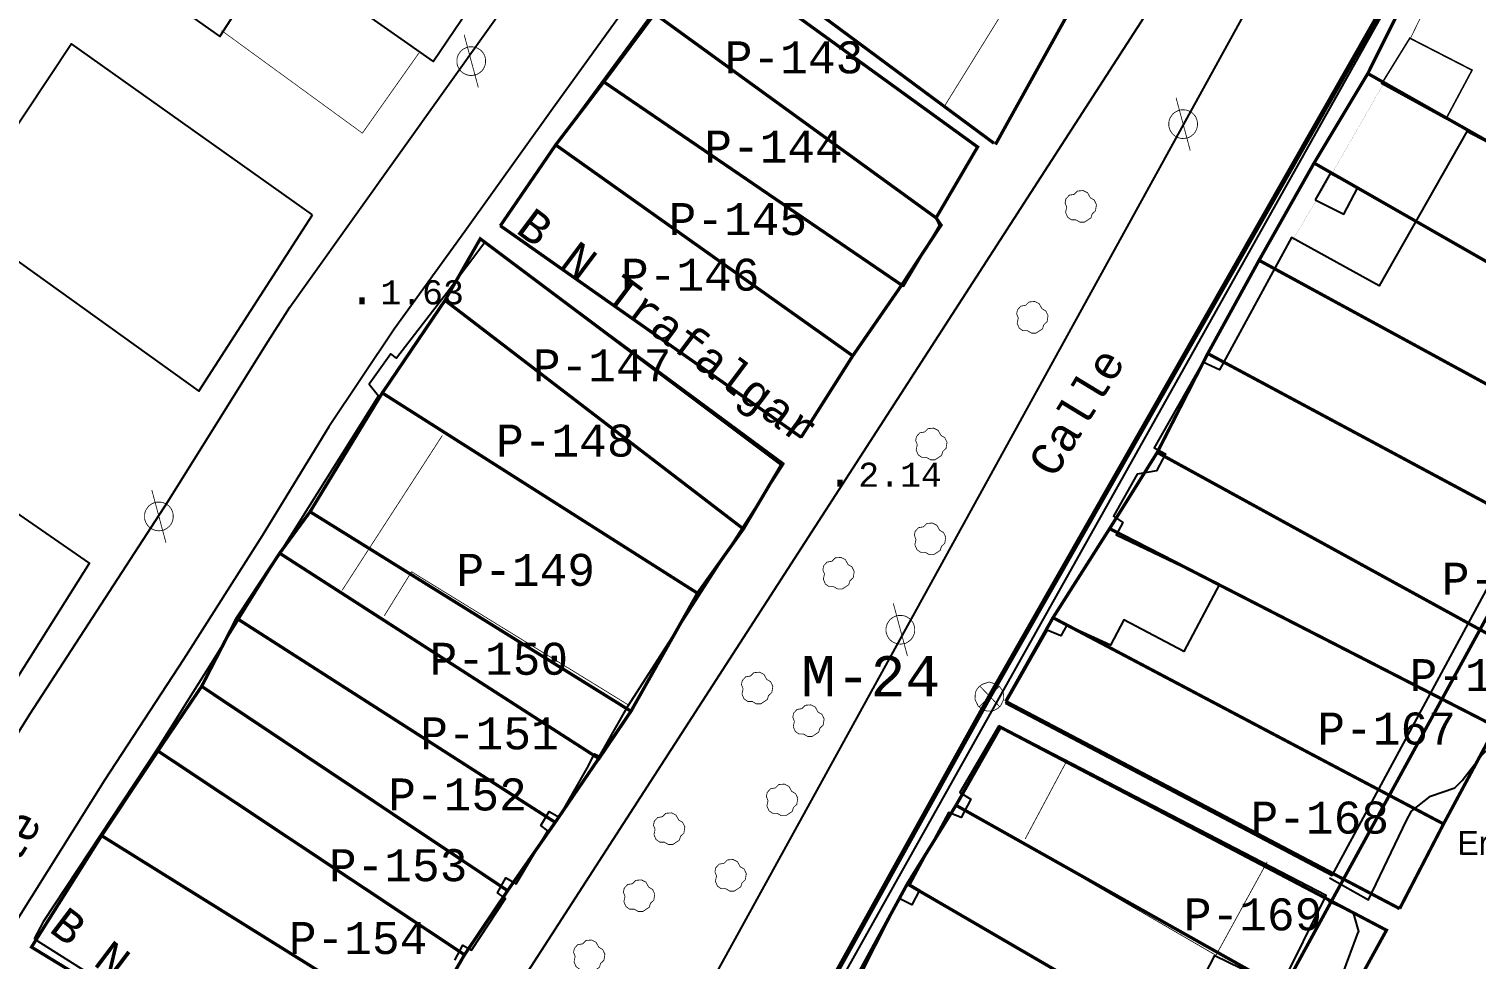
# Model space of a CAD drawing. Extents: x 743300 to 744100, y 4405700 to 4406200.
# Drawn here: x 743536.8 to 743626.8, y 4405796.3 to 4405854.2 of the extents above; entities that cross this region are included whole.
import ezdxf

# ---------------------------------------------------------------- set-up
doc = ezdxf.new("R2010")
doc.units = 0
doc.header["$MEASUREMENT"] = 0
for name, color, linetype in [('10', 7, 'CONTINUOUS'), ('13', 7, 'CONTINUOUS'), ('16', 7, 'CONTINUOUS'), ('2', 7, 'CONTINUOUS'), ('24', 7, 'CONTINUOUS'), ('41', 7, 'CONTINUOUS'), ('42', 7, 'CONTINUOUS'), ('46', 7, 'CONTINUOUS'), ('50', 7, 'CONTINUOUS'), ('51', 7, 'CONTINUOUS'), ('54', 7, 'CONTINUOUS'), ('6', 7, 'CONTINUOUS'), ('8', 7, 'CONTINUOUS')]:
    doc.layers.add(name, color=color, linetype=linetype)
doc.styles.add('MONOTXT', font='monotxt', dxfattribs={"height": 0.2})
doc.styles.get("Standard").update_dxf_attribs({"font": 'txt', "height": 0.2})

msp = doc.modelspace()

# ---------------------------------------------------------------- linework, layer by layer
at = {"layer": '10', "color": 7, "linetype": 'Continuous', "const_width": 0.05}
for points in [[(743596.49, 4405813.55), (743596.9200000002, 4405813.41), (743597.1099999999, 4405813.28), (743597.24, 4405813.11), (743597.3499999999, 4405812.9), (743597.3799999999, 4405812.68), (743597.3799999999, 4405812.47), (743597.19, 4405812.060000001), (743597, 4405811.9), (743596.8100000002, 4405811.79), (743596.5999999999, 4405811.74), (743596.38, 4405811.74), (743596.16, 4405811.79), (743595.98, 4405811.9), (743595.79, 4405812.060000001), (743595.5999999999, 4405812.47), (743595.62, 4405812.9), (743595.73, 4405813.11), (743595.87, 4405813.28), (743596.0600000002, 4405813.41), (743596.49, 4405813.55)], [(743597.1099999999, 4405813.28), (743595.87, 4405812.01)], [(743595.89, 4405813.3), (743597.1400000001, 4405812.01)]]:
    msp.add_lwpolyline(points, dxfattribs=at)
at = {"layer": '13', "color": 3, "linetype": 'Continuous', "const_width": 0.3}
msp.add_lwpolyline([(743553.8499999999, 4405735.76), (743596.5199999998, 4405812.66), (743622.92, 4405858.96), (743646.9099999998, 4405900.35), (743664.21, 4405929.2), (743707.2900000002, 4406000)], dxfattribs=at)
at = {"layer": '16', "color": 5, "linetype": 'Continuous', "const_width": 0.2}
msp.add_lwpolyline([(743737.2799999998, 4406000), (743730.8799999999, 4405988.21), (743686.35, 4405906.71), (743647.88, 4405835.86), (743639.9399999998, 4405840.49), (743608.2999999998, 4405782.61), (743569.75, 4405713.12)], dxfattribs=at)
at = {"layer": '2', "color": 7, "linetype": 'Continuous'}
msp.add_3dface([(744099.9999999999, 4405700), (744099.9999999999, 4406200), (743299.9999999999, 4406200), (743299.9999999999, 4405700)], dxfattribs=at)
at = {"layer": '41', "color": 1, "linetype": 'Continuous', "extrusion": (-0.04291648520016596, 0.01121849350004339, 0.9990156759038636), "const_width": 0.05, "elevation": 17518.074247}
msp.add_lwpolyline([(-4450694.209931677, -394415.4660918731), (-4450696.827593623, -394423.8072156545), (-4450690.055700715, -394425.1598303218)], dxfattribs=at)
at = {"layer": '41', "color": 1, "linetype": 'Continuous', "extrusion": (-0.1249006700994864, -0.08544578079964865, 0.9884831010959356), "const_width": 0.05, "elevation": -469331.512138}
msp.add_lwpolyline([(-3216506.557542046, 3065664.037093936), (-3216496.734012272, 3065667.473263715), (-3216499.996219538, 3065674.940324968)], dxfattribs=at)
at = {"layer": '41', "color": 1, "linetype": 'Continuous', "extrusion": (-0.07906830820448665, -0.5413934592307208, 0.8370432037474972), "const_width": 0.05, "elevation": -2444085.348477}
msp.add_lwpolyline([(99041.0588887895, 3739124.566353005), (99050.6390314515, 3739118.534954612), (99053.4009625185, 3739125.041554091)], dxfattribs=at)
at = {"layer": '41', "color": 1, "linetype": 'Continuous', "extrusion": (0.8626067880216688, -0.4862804690122154, 0.1394303938035025), "const_width": 0.05, "elevation": -1501025.994927}
msp.add_lwpolyline([(4203182.537587686, 211357.926397105), (4203175.930448685, 211358.3000469637), (4203171.045178614, 211358.9665575225)], dxfattribs=at)
at = {"layer": '41', "color": 1, "linetype": 'Continuous', "extrusion": (0.8762959894652749, -0.4817731196809086, 0), "const_width": 0.05, "elevation": -1470989.723811}
msp.add_lwpolyline([(4219054.036773222, 6.08), (4219046.128486427, 6.18)], dxfattribs=at)
at = {"layer": '42', "color": 3, "linetype": 'Continuous', "const_width": 0.05}
for points, elevation in [([(743602.81, 4405842.42), (743602.4000000001, 4405842.15), (743602.1299999999, 4405842.15), (743601.8699999999, 4405842.3), (743601.5899999999, 4405842.3), (743601.3599999999, 4405842.46), (743601.23, 4405842.76), (743601.3000000002, 4405843.09), (743601.2, 4405843.35), (743601.2499999999, 4405843.6), (743601.46, 4405843.83), (743601.76, 4405843.88), (743601.97, 4405844.09), (743602.3200000002, 4405844.12), (743602.6, 4405843.98), (743602.77, 4405843.67), (743603.01, 4405843.53), (743603.1499999998, 4405843.24), (743603.09, 4405842.86), (743602.8799999999, 4405842.66), (743602.81, 4405842.42)], 3.31), ([(743599.8, 4405835.52), (743599.3899999999, 4405835.25), (743599.12, 4405835.25), (743598.8599999999, 4405835.4), (743598.58, 4405835.4), (743598.3499999999, 4405835.56), (743598.2199999999, 4405835.86), (743598.2899999998, 4405836.19), (743598.19, 4405836.45), (743598.24, 4405836.7), (743598.4500000002, 4405836.93), (743598.75, 4405836.98), (743598.9599999998, 4405837.19), (743599.31, 4405837.22), (743599.59, 4405837.08), (743599.7599999999, 4405836.77), (743599.9999999999, 4405836.63), (743600.14, 4405836.34), (743600.0799999998, 4405835.96), (743599.87, 4405835.76), (743599.8, 4405835.52)], 3.48), ([(743593.52, 4405827.64), (743593.1099999999, 4405827.37), (743592.84, 4405827.37), (743592.5799999998, 4405827.52), (743592.2999999998, 4405827.52), (743592.07, 4405827.68), (743591.94, 4405827.98), (743592.0099999999, 4405828.310000001), (743591.91, 4405828.57), (743591.96, 4405828.82), (743592.1700000002, 4405829.05), (743592.47, 4405829.1), (743592.6800000002, 4405829.310000001), (743593.0299999998, 4405829.34), (743593.31, 4405829.2), (743593.4799999999, 4405828.89), (743593.7199999999, 4405828.75), (743593.86, 4405828.46), (743593.7999999998, 4405828.08), (743593.59, 4405827.88), (743593.52, 4405827.64)], 3.48), ([(743593.44, 4405821.74), (743593.0299999998, 4405821.47), (743592.76, 4405821.47), (743592.4999999999, 4405821.62), (743592.22, 4405821.62), (743591.9899999999, 4405821.78), (743591.8599999999, 4405822.08), (743591.93, 4405822.41), (743591.8299999998, 4405822.67), (743591.88, 4405822.92), (743592.0899999999, 4405823.15), (743592.3900000001, 4405823.2), (743592.5999999999, 4405823.41), (743592.95, 4405823.44), (743593.2300000002, 4405823.3), (743593.3999999998, 4405822.99), (743593.6399999999, 4405822.85), (743593.78, 4405822.560000001), (743593.7199999999, 4405822.18), (743593.51, 4405821.98), (743593.44, 4405821.74)], 3.48), ([(743587.7499999999, 4405819.6), (743587.3399999999, 4405819.33), (743587.0700000002, 4405819.33), (743586.81, 4405819.48), (743586.5299999998, 4405819.48), (743586.3, 4405819.64), (743586.17, 4405819.94), (743586.2399999999, 4405820.27), (743586.14, 4405820.53), (743586.19, 4405820.78), (743586.4, 4405821.01), (743586.7, 4405821.06), (743586.9100000001, 4405821.27), (743587.2599999999, 4405821.3), (743587.54, 4405821.16), (743587.7099999998, 4405820.85), (743587.9499999998, 4405820.71), (743588.09, 4405820.42), (743588.0299999998, 4405820.04), (743587.8200000002, 4405819.84), (743587.7499999999, 4405819.6)], 3.48), ([(743582.6899999998, 4405812.46), (743582.28, 4405812.19), (743582.01, 4405812.19), (743581.7499999999, 4405812.34), (743581.4699999999, 4405812.34), (743581.2399999999, 4405812.5), (743581.11, 4405812.8), (743581.18, 4405813.13), (743581.0799999998, 4405813.39), (743581.13, 4405813.64), (743581.3399999999, 4405813.87), (743581.64, 4405813.92), (743581.8499999999, 4405814.13), (743582.2, 4405814.16), (743582.48, 4405814.02), (743582.65, 4405813.71), (743582.8900000001, 4405813.57), (743583.03, 4405813.28), (743582.97, 4405812.9), (743582.76, 4405812.7), (743582.6899999998, 4405812.46)], 3.47), ([(743585.88, 4405810.43), (743585.4699999999, 4405810.16), (743585.2, 4405810.16), (743584.94, 4405810.310000001), (743584.66, 4405810.310000001), (743584.43, 4405810.47), (743584.2999999998, 4405810.77), (743584.3699999999, 4405811.1), (743584.27, 4405811.36), (743584.32, 4405811.61), (743584.53, 4405811.84), (743584.8299999998, 4405811.89), (743585.04, 4405812.1), (743585.39, 4405812.13), (743585.6699999998, 4405811.99), (743585.8399999999, 4405811.68), (743586.0799999998, 4405811.54), (743586.2199999999, 4405811.25), (743586.1599999998, 4405810.87), (743585.9500000002, 4405810.67), (743585.88, 4405810.43)], 3.47), ([(743584.2399999999, 4405805.5), (743583.8299999998, 4405805.23), (743583.56, 4405805.23), (743583.3, 4405805.38), (743583.0199999998, 4405805.38), (743582.79, 4405805.54), (743582.66, 4405805.84), (743582.7299999999, 4405806.17), (743582.6299999999, 4405806.43), (743582.68, 4405806.68), (743582.8900000001, 4405806.91), (743583.19, 4405806.96), (743583.4000000001, 4405807.17), (743583.7499999999, 4405807.2), (743584.03, 4405807.06), (743584.2000000002, 4405806.75), (743584.4400000002, 4405806.61), (743584.58, 4405806.32), (743584.52, 4405805.94), (743584.31, 4405805.74), (743584.2399999999, 4405805.5)], 3.47), ([(743577.22, 4405803.71), (743576.81, 4405803.44), (743576.54, 4405803.44), (743576.28, 4405803.59), (743576, 4405803.59), (743575.77, 4405803.75), (743575.6399999999, 4405804.05), (743575.71, 4405804.38), (743575.61, 4405804.64), (743575.6599999998, 4405804.89), (743575.87, 4405805.12), (743576.1699999998, 4405805.17), (743576.38, 4405805.38), (743576.73, 4405805.41), (743577.0099999999, 4405805.27), (743577.18, 4405804.96), (743577.42, 4405804.82), (743577.56, 4405804.53), (743577.5, 4405804.15), (743577.2899999998, 4405803.95), (743577.22, 4405803.71)], 3.47), ([(743581.04, 4405800.810000001), (743580.63, 4405800.54), (743580.36, 4405800.54), (743580.0999999999, 4405800.69), (743579.82, 4405800.69), (743579.5899999999, 4405800.85), (743579.4599999998, 4405801.15), (743579.53, 4405801.48), (743579.43, 4405801.74), (743579.4799999999, 4405801.99), (743579.6900000002, 4405802.22), (743579.9899999999, 4405802.27), (743580.2000000002, 4405802.48), (743580.5500000002, 4405802.51), (743580.8299999998, 4405802.37), (743580.9999999999, 4405802.06), (743581.2399999999, 4405801.92), (743581.38, 4405801.63), (743581.3200000002, 4405801.25), (743581.11, 4405801.05), (743581.04, 4405800.810000001)], 3.47), ([(743575.3499999999, 4405799.54), (743574.9400000002, 4405799.27), (743574.6700000002, 4405799.27), (743574.4099999998, 4405799.42), (743574.1299999999, 4405799.42), (743573.8999999998, 4405799.58), (743573.77, 4405799.88), (743573.84, 4405800.21), (743573.7399999999, 4405800.47), (743573.79, 4405800.72), (743574, 4405800.95), (743574.3, 4405801), (743574.51, 4405801.21), (743574.86, 4405801.24), (743575.14, 4405801.1), (743575.3099999998, 4405800.79), (743575.55, 4405800.65), (743575.6900000002, 4405800.36), (743575.63, 4405799.98), (743575.4199999998, 4405799.78), (743575.3499999999, 4405799.54)], 3.47), ([(743572.2499999999, 4405795.8), (743571.8399999999, 4405795.53), (743571.57, 4405795.53), (743571.31, 4405795.68), (743571.03, 4405795.68), (743570.8, 4405795.84), (743570.6699999998, 4405796.14), (743570.74, 4405796.47), (743570.6399999999, 4405796.73), (743570.69, 4405796.98), (743570.9, 4405797.21), (743571.2, 4405797.26), (743571.41, 4405797.47), (743571.76, 4405797.5), (743572.0400000002, 4405797.36), (743572.2099999998, 4405797.05), (743572.45, 4405796.91), (743572.5899999999, 4405796.62), (743572.53, 4405796.24), (743572.32, 4405796.04), (743572.2499999999, 4405795.8)], 3.47)]:
    msp.add_lwpolyline(points, dxfattribs=dict(at, elevation=elevation))
at = {"layer": '46', "color": 7, "linetype": 'Continuous', "const_width": 0.2}
for points in [[(743596.7799999998, 4405847.06), (743579.19, 4405860.1), (743583.7899999998, 4405866.61), (743588.4400000002, 4405872.97), (743604.78, 4405861.24), (743596.8699999999, 4405846.98)], [(743624.7299999999, 4405804.72), (743627.9799999999, 4405810.77), (743632.0699999998, 4405808.76), (743634.22, 4405812.84), (743637.6099999999, 4405819.2), (743640.7, 4405824.66), (743639.13, 4405825.69), (743642.1199999999, 4405831.28), (743645.3399999999, 4405837.060000001), (743649.4799999999, 4405844.83), (743624.6499999998, 4405860.69), (743620.0199999998, 4405851.4), (743616.68, 4405845.83), (743613.26, 4405839.78), (743610.0700000002, 4405833.98), (743606.9300000002, 4405827.83), (743603.9699999999, 4405823.09), (743600.4500000002, 4405817.55)], [(743566.0899999999, 4405841.93), (743569.53, 4405846.96), (743572.5199999998, 4405850.88), (743575.6799999998, 4405855.12), (743578.5799999998, 4405859.28), (743595.7599999999, 4405846.83), (743593.18, 4405842.42), (743593.49, 4405841.97), (743591.04, 4405838.24), (743588, 4405833.84), (743584.7900000002, 4405828.77)], [(743575.6799999998, 4405855.12), (743593.18, 4405842.42)], [(743645.3399999999, 4405837.060000001), (743620.0199999998, 4405851.4)], [(743591.04, 4405838.24), (743572.5199999998, 4405850.88)], [(743569.53, 4405846.96), (743588, 4405833.84)], [(743616.68, 4405845.83), (743642.1199999999, 4405831.28)], [(743584.7900000002, 4405828.77), (743566.0899999999, 4405841.93)], [(743556.67, 4405785.04), (743536.9400000002, 4405797.060000001), (743541.3, 4405803.99), (743561.03, 4405791.69), (743563.8599999999, 4405796.58), (743544.8, 4405809.26), (743547.5199999998, 4405813.28), (743566.5400000002, 4405800.57), (743569.4999999999, 4405804.82), (743549.7, 4405817.51), (743552.37, 4405821.560000001), (743572.22, 4405808.78), (743574.2099999998, 4405811.73), (743554.26, 4405824.14), (743558.75, 4405831.53), (743578.3499999999, 4405819.07), (743581.2000000002, 4405823.07), (743562.6500000001, 4405837.29), (743564.84, 4405841.12), (743583.5699999998, 4405827.07)], [(743639.13, 4405825.69), (743613.26, 4405839.78)], [(743562.6500000001, 4405837.29), (743558.75, 4405831.53)], [(743610.0700000002, 4405833.98), (743637.6099999999, 4405819.2)], [(743634.22, 4405812.84), (743606.9300000002, 4405827.83)], [(743583.5699999998, 4405827.07), (743581.2000000002, 4405823.07)], [(743554.26, 4405824.14), (743552.37, 4405821.560000001)], [(743603.9699999999, 4405823.09), (743627.9799999999, 4405810.77)], [(743578.3499999999, 4405819.07), (743574.2099999998, 4405811.73)], [(743549.7, 4405817.51), (743547.5199999998, 4405813.28)], [(743597.51, 4405812.34), (743600.4500000002, 4405817.55), (743624.7299999999, 4405804.72), (743622, 4405799.45)], [(743597.51, 4405812.34), (743622, 4405799.45)], [(743574.2099999998, 4405811.73), (743569.4999999999, 4405804.82)], [(743587.74, 4405794.28), (743591.39, 4405800.99), (743594.4199999998, 4405805.88), (743597.18, 4405810.74), (743621.1800000002, 4405798.11), (743618.12, 4405792.54), (743615.18, 4405787.14), (743611.84, 4405780.92)], [(743544.8, 4405809.26), (743541.3, 4405803.99)], [(743618.12, 4405792.54), (743594.4199999998, 4405805.88)], [(743563.8599999999, 4405796.58), (743566.5400000002, 4405800.57)], [(743591.39, 4405800.99), (743615.18, 4405787.14)]]:
    msp.add_lwpolyline(points, dxfattribs=at)
at = {"layer": '51', "color": 1, "linetype": 'Continuous', "extrusion": (-0.5863175777151792, -0.8100812910209721, 0), "const_width": 0.05, "elevation": -4005072.295124}
msp.add_lwpolyline([(-1980852.372002728, 5.92), (-1980873.555061997, 4.74)], dxfattribs=at)
at = {"layer": '51', "color": 1, "linetype": 'Continuous', "extrusion": (0.0321455339996783, 0.05813575169941822, 0.9977910096900148), "const_width": 0.1, "elevation": 280046.426392}
msp.add_lwpolyline([(1481194.138746151, -4206201.486305462), (1481189.578511784, -4206201.505303252), (1481189.62699881, -4206204.94853537), (1481193.976688134, -4206204.817001425), (1481194.138746151, -4206201.486305462)], dxfattribs=at)
at = {"layer": '51', "color": 1, "linetype": 'Continuous', "extrusion": (0.5696572884105593, 0.8218823357152344, 0), "const_width": 0.05, "elevation": 4044672.51766}
msp.add_lwpolyline([(1898695.945691608, 6.92), (1898673.862238527, 5.79)], dxfattribs=at)
at = {"layer": '51', "color": 1, "linetype": 'Continuous', "extrusion": (-0.5763802808327305, -0.8171816027464047, 0), "const_width": 0.05, "elevation": -4028937.720946}
msp.add_lwpolyline([(-1931822.032880191, 5.63), (-1931840.180621097, 5.42)], dxfattribs=at)
at = {"layer": '51', "color": 1, "linetype": 'Continuous', "extrusion": (-0.5874092963992643, -0.8092900088989864, 0), "const_width": 0.05, "elevation": -4002387.715817}
msp.add_lwpolyline([(-1986249.446579212, 5.79), (-1986272.071348824, 5.43)], dxfattribs=at)
at = {"layer": '51', "color": 1, "linetype": 'Continuous', "extrusion": (-0.877199815473532, 0.4801254874855131, 0), "const_width": 0.05, "elevation": 1463040.063772}
msp.add_lwpolyline([(-4221798.147786035, 6.16), (-4221842.698639002, 6.5)], dxfattribs=at)
at = {"layer": '51', "color": 1, "linetype": 'Continuous', "extrusion": (0.4667732531140207, 0.8843770294265645, 0), "const_width": 0.05, "elevation": 4243528.798651}
msp.add_lwpolyline([(1398885.973907312, 5.29), (1398871.127298272, 5.7)], dxfattribs=at)
at = {"layer": '51', "color": 1, "linetype": 'Continuous', "extrusion": (0.4595376076849896, 0.8881583119709892, 0), "const_width": 0.05, "elevation": 4254801.122845}
msp.add_lwpolyline([(1364201.463493017, 8.26), (1364180.115947491, 5.45)], dxfattribs=at)
at = {"layer": '51', "color": 1, "linetype": 'Continuous', "extrusion": (-0.6110474965128965, -0.791593934416707, 0), "const_width": 0.05, "elevation": -3941986.334383999}
msp.add_lwpolyline([(-2103552.842384996, 10.09), (-2103576.326647813, 10.44)], dxfattribs=at)
at = {"layer": '51', "color": 1, "linetype": 'Continuous', "extrusion": (0.473140238999871, 0.8809871248997597, 0), "const_width": 0.05, "elevation": 4233314.843787001}
msp.add_lwpolyline([(1429465.370278415, 9.13), (1429444.234895759, 5.57)], dxfattribs=at)
at = {"layer": '51', "color": 1, "linetype": 'Continuous', "extrusion": (-0.5260984369097481, -0.8504236795157576, 0), "const_width": 0.05, "elevation": -4138008.499038}
msp.add_lwpolyline([(-1685538.511684116, 6.19), (-1685561.359119421, 5.34)], dxfattribs=at)
at = {"layer": '51', "color": 1, "linetype": 'Continuous', "const_width": 0.05}
for points, elevation in [([(743562.48, 4405828.88), (743556.2499999999, 4405819.25)], 5.34), ([(743601.3200000002, 4405808.67), (743598.7199999999, 4405803.79)], 6.47)]:
    msp.add_lwpolyline(points, dxfattribs=dict(at, elevation=elevation))
at = {"layer": '51', "color": 1, "linetype": 'Continuous', "extrusion": (0.4438500602780174, 0.8961010679556187, 0), "const_width": 0.05, "elevation": 4278116.434686}
msp.add_lwpolyline([(1289179.511803454, 6.41), (1289158.085648875, 5.63)], dxfattribs=at)
at = {"layer": '51', "color": 1, "linetype": 'Continuous', "extrusion": (0.8582503573026434, -0.5132312580015808, 0), "const_width": 0.05, "elevation": -1623037.433629}
msp.add_lwpolyline([(4162923.738682756, 6.25), (4162915.5942061, 8.94)], dxfattribs=at)
at = {"layer": '51', "color": 1, "linetype": 'Continuous', "extrusion": (0.5283295459888062, 0.8490393929820111, 0), "const_width": 0.05, "elevation": 4133556.730414}
msp.add_lwpolyline([(1696420.21647383, 5.58), (1696397.049115327, 8.45)], dxfattribs=at)
at = {"layer": '51', "color": 1, "linetype": 'Continuous', "extrusion": (-0.007560827099641584, -0.01350567429935977, 0.9998802081526013), "const_width": 0.05, "elevation": -65116.959446}
msp.add_lwpolyline([(743552.8267782847, 4405334.483514929), (743539.3772384175, 4405342.754269271), (743537.6769089423, 4405340.004018432)], dxfattribs=at)
at = {"layer": '51', "color": 1, "linetype": 'Continuous', "extrusion": (0.4951325299944369, 0.8688174593902382, 0), "const_width": 0.05, "elevation": 4196022.38625}
msp.add_lwpolyline([(1535431.171982367, 6.04), (1535430.101561889, 6.07)], dxfattribs=at)
at = {"layer": '51', "color": 1, "linetype": 'Continuous', "extrusion": (0.4580736417978758, 0.8889142470958779, 0), "const_width": 0.05, "elevation": 4257024.335956}
msp.add_lwpolyline([(1357183.367113972, 4.85), (1357169.046272516, 5.62)], dxfattribs=at)
at = {"layer": '51', "color": 1, "linetype": 'Continuous', "extrusion": (-0.5305754067828331, -0.8476377396725745, 0), "const_width": 0.05, "elevation": -4129046.226646}
msp.add_lwpolyline([(-1707335.484949719, 5.96), (-1707357.310311113, 5.58)], dxfattribs=at)
at = {"layer": '51', "color": 1, "linetype": 'Continuous', "extrusion": (0.4737830533988662, 0.8806415946978925, 0), "const_width": 0.05, "elevation": 4232251.616943}
msp.add_lwpolyline([(1432552.245159453, 6.6), (1432533.417976977, 5.46)], dxfattribs=at)
at = {"layer": '51', "color": 1, "linetype": 'Continuous', "extrusion": (0.5474542085836772, 0.8368356406750489, 0), "const_width": 0.05, "elevation": 4093999.744832}
msp.add_lwpolyline([(1789754.220955491, 5.4), (1789731.86292114, 6.24)], dxfattribs=at)
at = {"layer": '51', "color": 1, "linetype": 'Continuous', "extrusion": (-0.5476591746956609, -0.8367015168933708, 0), "const_width": 0.05, "elevation": -4093556.378979}
msp.add_lwpolyline([(-1790734.554516306, 6.15), (-1790756.904182971, 5.39)], dxfattribs=at)
at = {"layer": '51', "color": 1, "linetype": 'Continuous', "extrusion": (0.01127475629965155, -0.01305163619959664, 0.9998512562690997), "const_width": 0.05, "elevation": -49112.526788}
msp.add_lwpolyline([(743566.4248169421, 4405536.618173639), (743563.2354707682, 4405530.797677871), (743547.8531785619, 4405539.728438561)], dxfattribs=at)
at = {"layer": '51', "color": 1, "linetype": 'Continuous', "extrusion": (0.5247029885010983, 0.8512853657017818, 0), "const_width": 0.05, "elevation": 4140734.94209}
msp.add_lwpolyline([(1678772.543360339, 4.66), (1678750.435615089, 6.54)], dxfattribs=at)
at = {"layer": '51', "color": 1, "linetype": 'Continuous', "extrusion": (0.4938458623082297, 0.8695494605144904, 0), "const_width": 0.05, "elevation": 4198281.097294999}
msp.add_lwpolyline([(1529196.059764478, 6.59), (1529178.199940851, 6.33)], dxfattribs=at)
at = {"layer": '51', "color": 1, "linetype": 'Continuous', "extrusion": (-0.8841993809345641, 0.4671096817182597, 0), "const_width": 0.05, "elevation": 1400499.242684}
msp.add_lwpolyline([(-4242937.560661712, 6.3), (-4242950.555468366, 6.19)], dxfattribs=at)
at = {"layer": '51', "color": 1, "linetype": 'Continuous', "extrusion": (-0.8874372200373913, 0.4609286067194208, 0), "const_width": 0.05, "elevation": 1370863.977167}
msp.add_lwpolyline([(-4252607.059730988, 6.46), (-4252613.74189381, 6.47)], dxfattribs=at)
at = {"layer": '51', "color": 1, "linetype": 'Continuous'}
for points in [[(743550.5, 4405872.39, 7.77), (743544.48, 4405861.99, 5.89), (743543.7499999999, 4405862.3, 5.89), (743542.02, 4405859.28, 5.89), (743542.7699999998, 4405858.67, 5.89), (743542.45, 4405858.09, 5.89), (743548.65, 4405853.7, 7.42), (743551.35, 4405857.89, 7.19), (743546.0999999999, 4405861.58, 6.11), (743546.7499999999, 4405862.810000001, 7.78), (743561.91, 4405852.15, 8.24), (743567.6099999999, 4405860.59, 8.24), (743552.32, 4405871.73, 8.11), (743552.2199999999, 4405871.53, 8.01), (743550.5, 4405872.39, 7.77)], [(743578.5799999998, 4405859.28, 4.4), (743569.53, 4405846.96, 5.19), (743566.0899999999, 4405841.93, 5.03), (743584.7900000002, 4405828.77, 5.99), (743588, 4405833.84, 5.8), (743591.04, 4405838.24, 5.8), (743591.16, 4405838.18, 5.8), (743593.39, 4405841.95, 5.8), (743593.18, 4405842.42, 5.8), (743595.7599999999, 4405846.83, 5.8), (743578.5799999998, 4405859.28, 4.4)], [(743554.42, 4405842.6, 5.36), (743539.43, 4405853.24, 3.49), (743532.2499999999, 4405842.46, 4.05), (743547.3499999999, 4405831.64, 4.97), (743554.42, 4405842.6, 5.36)], [(743628.3999999998, 4405846.63, 5.59), (743626.17, 4405847.8, 5.59), (743620.72, 4405838.19, 5.39), (743615.2799999998, 4405841.19, 5.18), (743611.18, 4405833.65, 8.98), (743610.8000000002, 4405832.97, 6.85), (743609.76, 4405833.45, 6.77), (743606.74, 4405828.12, 6.77), (743607.4400000002, 4405827.75, 6.77), (743606.8900000001, 4405826.68, 6.34), (743605.6899999998, 4405826.47, 6.07), (743604.2199999999, 4405823.87, 5.98), (743604.79, 4405823.48, 5.98), (743604.38, 4405822.71, 5.98), (743610.8000000002, 4405819.63, 4.7), (743608.59, 4405815.44, 5.1), (743604.86, 4405817.41, 5.1), (743604.02, 4405815.85, 6.69), (743601.3000000002, 4405817.08, 6.35), (743600.93, 4405816.42, 6.35), (743600.0899999999, 4405816.77, 6.35), (743597.5, 4405812.23, 6.32)], [(743616.75, 4405843.54, 5.38), (743618.52, 4405842.64, 5.26), (743619.38, 4405844.26, 5.02), (743617.68, 4405845.17, 5.02), (743616.75, 4405843.54, 5.38)], [(743563.2599999999, 4405796.24, 6), (743563.76, 4405797.18, 6), (743564.29, 4405796.87, 6), (743566.41, 4405800.09, 6), (743565.91, 4405800.43, 6), (743566.4399999998, 4405801.36, 6), (743567.0799999998, 4405800.99, 6), (743569.04, 4405804.3, 6.01), (743568.5999999999, 4405804.62, 5.65), (743569.1199999999, 4405805.49, 5.65), (743569.7399999999, 4405805.15, 5.65), (743571.4799999999, 4405808.2, 5.65), (743571.9499999998, 4405809.08, 8.33), (743572.2499999999, 4405808.94, 8.33), (743574.0299999998, 4405812.060000001, 8.33), (743583.7199999999, 4405827.14, 10.6), (743565.1199999999, 4405840.88, 10.61), (743562.7799999998, 4405837.77, 10.61), (743559.63, 4405833.7, 5.25), (743559.2699999998, 4405833.96, 5.25), (743557.93, 4405832.08, 5.25), (743558.5099999999, 4405831.34, 4.84), (743552.47, 4405821.7, 4.86), (743548.0299999998, 4405814.58, 5.07), (743544.76, 4405809.37, 5.08), (743537.6599999998, 4405798.64, 5.03), (743537.11, 4405797.57, 4.79)], [(743525.7, 4405831.21, 4.56), (743515.2, 4405813.62, 5.14), (743526.54, 4405805.76, 5.29), (743525.25, 4405803.98, 5.28), (743514.0799999998, 4405811.96, 5.28), (743507, 4405801.1, 5.28), (743521.52, 4405790.73, 5.11), (743540.54, 4405820.95, 5.11), (743525.7, 4405831.21, 4.56)], [(743597.5, 4405812.23, 6.32), (743617.7999999998, 4405801.52, 5.55), (743629.5999999999, 4405823.35, 5.55)], [(743597.08, 4405810.82, 6.06), (743594.6599999998, 4405806.67, 6.45), (743595.35, 4405806.27, 6.45), (743594.7299999999, 4405805.12, 6.47), (743593.95, 4405805.43, 6.47), (743591.5400000002, 4405800.95, 6.47), (743592.15, 4405800.61, 6.47), (743591.67, 4405799.69, 6.35), (743590.88, 4405800.08, 6.15), (743587.91, 4405794.19, 6.15), (743604.5200000001, 4405784.95, 6.48), (743610.4999999999, 4405796.53, 6.31), (743614.5899999999, 4405794.54, 6.21), (743617.44, 4405800.26, 6.16), (743597.08, 4405810.82, 6.06)], [(743537.11, 4405797.57, 4.79), (743556.7399999999, 4405785.17, 5.88)]]:
    msp.add_polyline3d(points, dxfattribs=at)
at = {"layer": '54', "color": 1, "linetype": 'Continuous', "extrusion": (0.8176609563645764, -0.5757000611750588, 0), "const_width": 0.05, "elevation": -1928468.658254}
msp.add_lwpolyline([(4030555.794337226, 4.1), (4030549.801633329, 5.34)], dxfattribs=at)
at = {"layer": '54', "color": 1, "linetype": 'Continuous', "extrusion": (0.8442237210827528, -0.5359909595890499, 0), "const_width": 0.05, "elevation": -1733765.833689}
msp.add_lwpolyline([(4118042.765549209, 5.72), (4118029.593685256, 5.22)], dxfattribs=at)
at = {"layer": '54', "color": 1, "linetype": 'Continuous', "extrusion": (-0.4797442545941207, -0.8774083713892473, 0), "const_width": 0.05, "elevation": -4222451.361130999}
msp.add_lwpolyline([(-1461194.732960276, 3.22), (-1461201.799225202, 5.58)], dxfattribs=at)
at = {"layer": '54', "color": 1, "linetype": 'Continuous', "extrusion": (-0.4617896745117353, -0.8869894568225407, 0), "const_width": 0.05, "elevation": -4251307.499587}
msp.add_lwpolyline([(-1374964.524385531, 3.34), (-1374972.450071621, 6.02)], dxfattribs=at)
at = {"layer": '54', "color": 1, "linetype": 'Continuous'}
for points in [[(743517.6199999999, 4405769.71, 1.56), (743512.41, 4405772.95, 1.56), (743513.57, 4405774.85, 1.56), (743525.28, 4405792.99, 1.79), (743536.8399999999, 4405811.55, 1.82), (743545.4400000002, 4405824.8, 1.78), (743551.4999999999, 4405834.53, 1.75), (743553, 4405836.86, 1.75), (743554.07, 4405838.37, 1.75), (743571.1099999999, 4405862.28, 1.82), (743584.05, 4405879.89, 1.78), (743589.11, 4405886.94, 1.79), (743589.59, 4405887.86, 1.79), (743589.78, 4405888.57, 1.79), (743589.78, 4405888.96, 1.79), (743589.7099999998, 4405889.14, 1.79), (743589.6499999998, 4405889.310000001, 1.79), (743589.5599999998, 4405889.5, 1.79), (743587.9699999999, 4405891.03, 1.79)], [(743613.12, 4405865.79, 2.2), (743562.66, 4405787.59, 2.32), (743562.19, 4405786.85, 2.32), (743561.8399999999, 4405786.03, 2.32), (743561.66, 4405785.11, 2.32), (743561.8499999999, 4405784.26, 2.32), (743562.13, 4405783.26, 2.25), (743562.3599999999, 4405782.49, 2.25), (743562.8399999999, 4405781.99, 2.25), (743563.0700000002, 4405781.6, 2.25), (743563.64, 4405781.23, 2.25), (743569.4400000002, 4405777.22, 2.25)], [(743626.0399999998, 4405859.54, 4.87), (743625.5199999998, 4405859.83, 2.41), (743624.9999999999, 4405860.03, 2.37), (743624.5899999999, 4405860.04, 2.37), (743624.2000000002, 4405860.04, 2.37), (743623.9099999998, 4405859.93, 2.37), (743623.62, 4405859.71, 2.37), (743623.56, 4405859.62, 2.37), (743623.2399999999, 4405859.26, 2.37), (743623.1900000002, 4405859.15, 2.37), (743554.0499999998, 4405735.79, 2.28)], [(743617.6299999999, 4405801.37, 5.31), (743620.06, 4405799.99, 2.41), (743622.43, 4405804.94, 2.29), (743622.74, 4405805.52, 2.29), (743623.9099999998, 4405806.44, 2.29), (743625.43, 4405806.97, 2.29), (743625.88, 4405807.43, 2.29), (743627.07, 4405808.96, 2.29), (743627.59, 4405809.48, 2.29), (743628.4400000002, 4405810.54, 3.55)], [(743614.3100000002, 4405794.33, 5.86), (743617.23, 4405792.99, 2.59), (743617.53, 4405793.09, 2.59), (743617.9200000002, 4405793.65, 2.59), (743618.3699999999, 4405794.96, 2.59), (743618.4699999999, 4405795.41, 2.59), (743618.4799999999, 4405795.42, 2.59), (743618.4899999999, 4405795.45, 2.59), (743619.37, 4405797.86, 2.59), (743619.38, 4405797.88, 2.59), (743619.4699999999, 4405798.04, 2.59), (743619.14, 4405799.19, 6.19), (743617.58, 4405799.9, 6.07)]]:
    msp.add_polyline3d(points, dxfattribs=at)
at = {"layer": '6', "color": 1, "linetype": 'Continuous'}
for points in [[(743663.6699999998, 4406000, 2.15), (743641.87, 4405961.59, 1.9), (743624.5600000002, 4405930.51, 1.89), (743619.0600000002, 4405921.05, 1.89), (743614.43, 4405913.6, 1.89), (743611.16, 4405908.68, 1.89), (743606.5899999999, 4405901.98, 1.88), (743602.9100000001, 4405896.61, 1.82), (743598.5099999999, 4405890.04, 1.82), (743592.7399999999, 4405881.68, 1.81), (743569.25, 4405849.07, 1.73), (743563.8899999999, 4405841.57, 1.72), (743559.4899999999, 4405835.49, 1.72), (743555.42, 4405829.42, 1.72), (743551.28, 4405822.64, 1.72), (743546.4, 4405814.94, 1.72), (743541.4999999999, 4405807.47, 1.72), (743536.08, 4405798.79, 1.72), (743518.1499999998, 4405771.05, 1.71), (743517.6900000002, 4405770.1, 1.71), (743517.67, 4405769.52, 1.71), (743517.9199999998, 4405768.94, 1.71), (743518.1299999999, 4405768.66, 1.71), (743518.22, 4405768.6, 1.71)], [(743552.6599999998, 4405746.35, 2.21), (743569.41, 4405777.060000001, 2.22), (743616.1199999999, 4405861.97, 2.2), (743616.3799999999, 4405862.49, 2.2), (743616.5299999998, 4405863.03, 2.2), (743616.5999999999, 4405863.39, 2.2), (743616.5799999998, 4405863.42, 2.2), (743613.18, 4405865.85, 2.2), (743611.18, 4405867.19, 2.2), (743686.81, 4405984.4, 2.36), (743696.88, 4406000, 2.47)]]:
    msp.add_polyline3d(points, dxfattribs=at)
at = {"layer": '8', "color": 7, "linetype": 'Continuous', "const_width": 0.05}
for points, elevation in [([(743564.7199999999, 4405850.53), (743563.8399999999, 4405853.810000001)], 9.98), ([(743564.7299999999, 4405852.94), (743564.68, 4405852.97), (743564.62, 4405852.99), (743564.5699999998, 4405853.02), (743564.52, 4405853.03), (743564.4599999998, 4405853.05), (743564.41, 4405853.05), (743564.3499999999, 4405853.060000001), (743564.3, 4405853.060000001), (743564.2399999999, 4405853.060000001), (743564.1800000002, 4405853.060000001), (743564.1199999999, 4405853.05), (743564.0700000002, 4405853.04), (743564.01, 4405853.02), (743563.9599999998, 4405853.01), (743563.9100000001, 4405852.98), (743563.8599999999, 4405852.96), (743563.8099999998, 4405852.93), (743563.76, 4405852.9), (743563.72, 4405852.87), (743563.6700000002, 4405852.83), (743563.6299999999, 4405852.79), (743563.5999999999, 4405852.75), (743563.5600000002, 4405852.7), (743563.5299999998, 4405852.65), (743563.5, 4405852.6), (743563.47, 4405852.56), (743563.45, 4405852.5), (743563.43, 4405852.45), (743563.41, 4405852.39), (743563.4, 4405852.34), (743563.39, 4405852.28), (743563.39, 4405852.23), (743563.39, 4405852.17), (743563.39, 4405852.11), (743563.39, 4405852.060000001), (743563.4, 4405852), (743563.41, 4405851.95), (743563.43, 4405851.89), (743563.45, 4405851.84), (743563.47, 4405851.79), (743563.5, 4405851.73), (743563.5299999998, 4405851.69), (743563.5600000002, 4405851.64), (743563.5899999999, 4405851.6), (743563.6299999999, 4405851.55), (743563.6700000002, 4405851.51), (743563.72, 4405851.48), (743563.76, 4405851.44), (743563.8099999998, 4405851.41), (743563.8599999999, 4405851.38), (743563.9100000001, 4405851.36), (743563.9599999998, 4405851.34), (743564.01, 4405851.32), (743564.0700000002, 4405851.3), (743564.1299999999, 4405851.29), (743564.1800000002, 4405851.28), (743564.2399999999, 4405851.28), (743564.29, 4405851.27), (743564.3499999999, 4405851.28), (743564.41, 4405851.29), (743564.4599999998, 4405851.3), (743564.52, 4405851.310000001), (743564.5699999998, 4405851.32), (743564.6299999999, 4405851.34), (743564.68, 4405851.37), (743564.7299999999, 4405851.4), (743564.78, 4405851.43), (743564.82, 4405851.46), (743564.8599999999, 4405851.5), (743564.9099999998, 4405851.53), (743564.9500000002, 4405851.57), (743564.9799999999, 4405851.62), (743565.02, 4405851.66), (743565.05, 4405851.71), (743565.07, 4405851.76), (743565.0999999999, 4405851.81), (743565.1199999999, 4405851.87), (743565.1399999999, 4405851.92), (743565.15, 4405851.97), (743565.1599999998, 4405852.03), (743565.1700000002, 4405852.09), (743565.1700000002, 4405852.14), (743565.1700000002, 4405852.2), (743565.1700000002, 4405852.25), (743565.1599999998, 4405852.310000001), (743565.15, 4405852.37), (743565.1399999999, 4405852.42), (743565.1199999999, 4405852.48), (743565.0999999999, 4405852.53), (743565.0799999998, 4405852.58), (743565.05, 4405852.63), (743565.02, 4405852.68), (743564.9799999999, 4405852.72), (743564.9500000002, 4405852.77), (743564.9099999998, 4405852.810000001), (743564.8699999999, 4405852.85), (743564.82, 4405852.88), (743564.77, 4405852.91), (743564.7299999999, 4405852.94)], 9.98), ([(743608.9799999999, 4405846.61), (743608.0999999999, 4405849.89)], 3.07), ([(743608.9899999999, 4405849.02), (743608.9400000002, 4405849.05), (743608.88, 4405849.07), (743608.8299999998, 4405849.1), (743608.78, 4405849.11), (743608.7199999999, 4405849.13), (743608.67, 4405849.13), (743608.61, 4405849.14), (743608.5599999998, 4405849.14), (743608.5000000001, 4405849.14), (743608.44, 4405849.14), (743608.3799999999, 4405849.13), (743608.33, 4405849.12), (743608.27, 4405849.1), (743608.2199999999, 4405849.09), (743608.1700000002, 4405849.060000001), (743608.1199999999, 4405849.04), (743608.07, 4405849.01), (743608.02, 4405848.98), (743607.9799999999, 4405848.95), (743607.93, 4405848.91), (743607.8899999999, 4405848.87), (743607.86, 4405848.83), (743607.82, 4405848.78), (743607.7899999998, 4405848.73), (743607.76, 4405848.68), (743607.73, 4405848.64), (743607.7099999998, 4405848.58), (743607.69, 4405848.53), (743607.67, 4405848.47), (743607.6600000001, 4405848.42), (743607.65, 4405848.36), (743607.65, 4405848.310000001), (743607.65, 4405848.25), (743607.65, 4405848.19), (743607.65, 4405848.14), (743607.6600000001, 4405848.08), (743607.67, 4405848.03), (743607.69, 4405847.97), (743607.7099999998, 4405847.92), (743607.73, 4405847.87), (743607.76, 4405847.81), (743607.7899999998, 4405847.77), (743607.82, 4405847.72), (743607.8499999999, 4405847.68), (743607.8899999999, 4405847.63), (743607.93, 4405847.59), (743607.9799999999, 4405847.560000001), (743608.02, 4405847.52), (743608.07, 4405847.49), (743608.1199999999, 4405847.46), (743608.1700000002, 4405847.44), (743608.2199999999, 4405847.42), (743608.27, 4405847.4), (743608.33, 4405847.38), (743608.39, 4405847.37), (743608.44, 4405847.36), (743608.5000000001, 4405847.36), (743608.55, 4405847.35), (743608.61, 4405847.36), (743608.67, 4405847.37), (743608.7199999999, 4405847.38), (743608.78, 4405847.39), (743608.8299999998, 4405847.4), (743608.8899999999, 4405847.42), (743608.9400000002, 4405847.45), (743608.9899999999, 4405847.48), (743609.04, 4405847.51), (743609.0799999998, 4405847.54), (743609.12, 4405847.58), (743609.17, 4405847.61), (743609.21, 4405847.65), (743609.2399999999, 4405847.7), (743609.28, 4405847.74), (743609.31, 4405847.79), (743609.3299999998, 4405847.84), (743609.3599999999, 4405847.89), (743609.3799999999, 4405847.95), (743609.3999999998, 4405848), (743609.41, 4405848.05), (743609.4199999998, 4405848.11), (743609.43, 4405848.17), (743609.43, 4405848.22), (743609.43, 4405848.28), (743609.43, 4405848.33), (743609.4199999998, 4405848.39), (743609.41, 4405848.45), (743609.3999999998, 4405848.5), (743609.3799999999, 4405848.56), (743609.3599999999, 4405848.61), (743609.34, 4405848.66), (743609.31, 4405848.71), (743609.28, 4405848.76), (743609.2399999999, 4405848.8), (743609.21, 4405848.85), (743609.17, 4405848.89), (743609.13, 4405848.93), (743609.0799999998, 4405848.96), (743609.03, 4405848.99), (743608.9899999999, 4405849.02)], 3.07), ([(743545.3, 4405822.21), (743544.42, 4405825.49)], 9.98), ([(743545.31, 4405824.62), (743545.26, 4405824.65), (743545.2, 4405824.67), (743545.1499999998, 4405824.7), (743545.0999999999, 4405824.71), (743545.0399999998, 4405824.73), (743544.99, 4405824.73), (743544.9300000002, 4405824.74), (743544.8799999999, 4405824.74), (743544.8200000002, 4405824.74), (743544.76, 4405824.74), (743544.7, 4405824.73), (743544.65, 4405824.72), (743544.5899999999, 4405824.7), (743544.54, 4405824.69), (743544.49, 4405824.66), (743544.44, 4405824.64), (743544.39, 4405824.61), (743544.3399999999, 4405824.58), (743544.2999999998, 4405824.55), (743544.25, 4405824.51), (743544.2099999998, 4405824.47), (743544.1799999998, 4405824.43), (743544.14, 4405824.38), (743544.1099999999, 4405824.33), (743544.0799999998, 4405824.28), (743544.05, 4405824.24), (743544.03, 4405824.18), (743544.01, 4405824.13), (743543.99, 4405824.07), (743543.9799999999, 4405824.02), (743543.97, 4405823.96), (743543.97, 4405823.91), (743543.97, 4405823.85), (743543.97, 4405823.79), (743543.97, 4405823.74), (743543.9799999999, 4405823.68), (743543.99, 4405823.63), (743544.01, 4405823.57), (743544.03, 4405823.52), (743544.05, 4405823.47), (743544.0799999998, 4405823.41), (743544.1099999999, 4405823.37), (743544.14, 4405823.32), (743544.17, 4405823.28), (743544.2099999998, 4405823.23), (743544.25, 4405823.19), (743544.2999999998, 4405823.16), (743544.3399999999, 4405823.12), (743544.39, 4405823.09), (743544.44, 4405823.06), (743544.49, 4405823.04), (743544.54, 4405823.02), (743544.5899999999, 4405823), (743544.65, 4405822.98), (743544.7099999998, 4405822.97), (743544.76, 4405822.96), (743544.8200000002, 4405822.96), (743544.87, 4405822.95), (743544.9300000002, 4405822.96), (743544.99, 4405822.97), (743545.0399999998, 4405822.98), (743545.0999999999, 4405822.99), (743545.1499999998, 4405823), (743545.2099999998, 4405823.02), (743545.26, 4405823.05), (743545.31, 4405823.08), (743545.3599999999, 4405823.11), (743545.3999999998, 4405823.14), (743545.4400000002, 4405823.18), (743545.49, 4405823.21), (743545.53, 4405823.25), (743545.56, 4405823.3), (743545.6, 4405823.34), (743545.6299999999, 4405823.39), (743545.6499999998, 4405823.44), (743545.68, 4405823.49), (743545.7, 4405823.55), (743545.7199999999, 4405823.6), (743545.7299999999, 4405823.65), (743545.7399999999, 4405823.71), (743545.75, 4405823.77), (743545.75, 4405823.82), (743545.75, 4405823.88), (743545.75, 4405823.93), (743545.7399999999, 4405823.99), (743545.7299999999, 4405824.05), (743545.7199999999, 4405824.1), (743545.7, 4405824.16), (743545.68, 4405824.21), (743545.6599999998, 4405824.26), (743545.6299999999, 4405824.310000001), (743545.6, 4405824.36), (743545.56, 4405824.4), (743545.53, 4405824.45), (743545.49, 4405824.49), (743545.45, 4405824.53), (743545.3999999998, 4405824.560000001), (743545.3499999999, 4405824.59), (743545.31, 4405824.62)], 9.98), ([(743591.4, 4405815.16), (743590.5199999998, 4405818.44)], 2.96), ([(743591.41, 4405817.57), (743591.3599999999, 4405817.6), (743591.3, 4405817.62), (743591.2499999999, 4405817.65), (743591.2, 4405817.66), (743591.14, 4405817.68), (743591.0899999999, 4405817.68), (743591.0300000001, 4405817.69), (743590.98, 4405817.69), (743590.92, 4405817.69), (743590.86, 4405817.69), (743590.8000000002, 4405817.68), (743590.7499999999, 4405817.67), (743590.6899999998, 4405817.65), (743590.64, 4405817.64), (743590.5899999999, 4405817.61), (743590.54, 4405817.59), (743590.4899999999, 4405817.56), (743590.4399999998, 4405817.53), (743590.3999999998, 4405817.5), (743590.35, 4405817.46), (743590.31, 4405817.42), (743590.28, 4405817.38), (743590.2399999999, 4405817.33), (743590.21, 4405817.28), (743590.1799999998, 4405817.23), (743590.1499999998, 4405817.19), (743590.13, 4405817.13), (743590.1099999999, 4405817.08), (743590.0899999999, 4405817.02), (743590.0799999998, 4405816.97), (743590.0699999998, 4405816.91), (743590.0699999998, 4405816.86), (743590.0699999998, 4405816.8), (743590.0699999998, 4405816.74), (743590.0699999998, 4405816.69), (743590.0799999998, 4405816.63), (743590.0899999999, 4405816.58), (743590.1099999999, 4405816.52), (743590.13, 4405816.47), (743590.1499999998, 4405816.42), (743590.1799999998, 4405816.36), (743590.21, 4405816.32), (743590.2399999999, 4405816.27), (743590.2700000001, 4405816.23), (743590.31, 4405816.18), (743590.35, 4405816.14), (743590.3999999998, 4405816.11), (743590.4399999998, 4405816.07), (743590.4899999999, 4405816.04), (743590.54, 4405816.01), (743590.5899999999, 4405815.99), (743590.64, 4405815.97), (743590.6899999998, 4405815.95), (743590.7499999999, 4405815.93), (743590.81, 4405815.92), (743590.86, 4405815.91), (743590.92, 4405815.91), (743590.9699999999, 4405815.9), (743591.0300000001, 4405815.91), (743591.0899999999, 4405815.92), (743591.14, 4405815.93), (743591.2, 4405815.94), (743591.2499999999, 4405815.95), (743591.3100000002, 4405815.97), (743591.3599999999, 4405816), (743591.41, 4405816.03), (743591.4599999998, 4405816.060000001), (743591.4999999999, 4405816.09), (743591.5400000002, 4405816.13), (743591.5899999999, 4405816.16), (743591.63, 4405816.2), (743591.66, 4405816.25), (743591.7, 4405816.29), (743591.73, 4405816.34), (743591.7499999999, 4405816.39), (743591.78, 4405816.44), (743591.8000000002, 4405816.5), (743591.8200000002, 4405816.55), (743591.8299999998, 4405816.6), (743591.8399999999, 4405816.66), (743591.8499999999, 4405816.72), (743591.8499999999, 4405816.77), (743591.8499999999, 4405816.83), (743591.8499999999, 4405816.88), (743591.8399999999, 4405816.94), (743591.8299999998, 4405817), (743591.8200000002, 4405817.05), (743591.8000000002, 4405817.11), (743591.78, 4405817.16), (743591.7599999999, 4405817.21), (743591.73, 4405817.26), (743591.7, 4405817.31), (743591.66, 4405817.35), (743591.63, 4405817.4), (743591.5899999999, 4405817.44), (743591.5500000002, 4405817.48), (743591.4999999999, 4405817.51), (743591.45, 4405817.54), (743591.41, 4405817.57)], 2.96)]:
    msp.add_lwpolyline(points, dxfattribs=dict(at, elevation=elevation))

# ---------------------------------------------------------------- texts
at = {"layer": '24', "color": 7, "linetype": 'Continuous', "style": 'MONOTXT'}
for s, height, p in [('1.63                        ', 1.5, (743558.6299999999, 4405837.04, 1.63)), ('.                           ', 1.99, (743556.63, 4405837.04, 1.63)), ('2.14                        ', 1.5, (743588.3399999999, 4405825.69, 2.14)), ('.                           ', 1.99, (743586.3399999999, 4405825.69, 2.14))]:
    msp.add_text(s, height=height, dxfattribs=at).set_placement(p)
at = {"layer": '42', "color": 7, "linetype": 'Continuous'}
msp.add_text('Er                          ', height=1.49, rotation=359.7900000066, dxfattribs=at).set_placement((743625.58, 4405802.8, 2.01))
at = {"layer": '50', "color": 7, "linetype": 'Continuous', "style": 'MONOTXT'}
for s, height, p in [('P-143                       ', 1.99, (743580.0400000002, 4405851.41)), ('P-144                       ', 1.99, (743578.77, 4405845.86)), ('P-145                       ', 1.99, (743576.5500000002, 4405841.35)), ('P-146                       ', 1.99, (743573.59, 4405837.89)), ('P-147                       ', 1.99, (743568.11, 4405832.25)), ('P-148                       ', 1.99, (743565.82, 4405827.57)), ('P-149                       ', 1.99, (743563.36, 4405819.53)), ('P-165                       ', 1.99, (743624.62, 4405818.98)), ('P-150                       ', 1.99, (743561.6899999998, 4405814)), ('M-24                        ', 2.5, (743584.78, 4405812.66)), ('P-166                       ', 1.99, (743622.62, 4405812.98)), ('P-151                       ', 1.99, (743561.11, 4405809.36)), ('P-167                       ', 1.99, (743616.8799999999, 4405809.66)), ('P-152                       ', 1.99, (743559.12, 4405805.560000001)), ('P-168                       ', 1.99, (743612.7299999999, 4405804.12)), ('P-153                       ', 1.99, (743555.4300000002, 4405801.16)), ('P-169                       ', 1.99, (743608.58, 4405798.1)), ('P-154                       ', 1.99, (743552.94, 4405796.63))]:
    msp.add_text(s, height=height, dxfattribs=at).set_placement(p)
for s, rotation, p in [('B N Trafalgar               ', 323.1200000337, (743566.97, 4405841.560000001)), ('Calle                       ', 58.6799999894, (743600.5300000001, 4405826.15)), ('Calle                       ', 58.6799999894, (743533.1899999998, 4405797.47)), ('B N Trafalgar               ', 322.8800000132, (743537.95, 4405798.08))]:
    msp.add_text(s, height=1.99, rotation=rotation, dxfattribs=at).set_placement(p)

doc.saveas('drawing.dxf')
